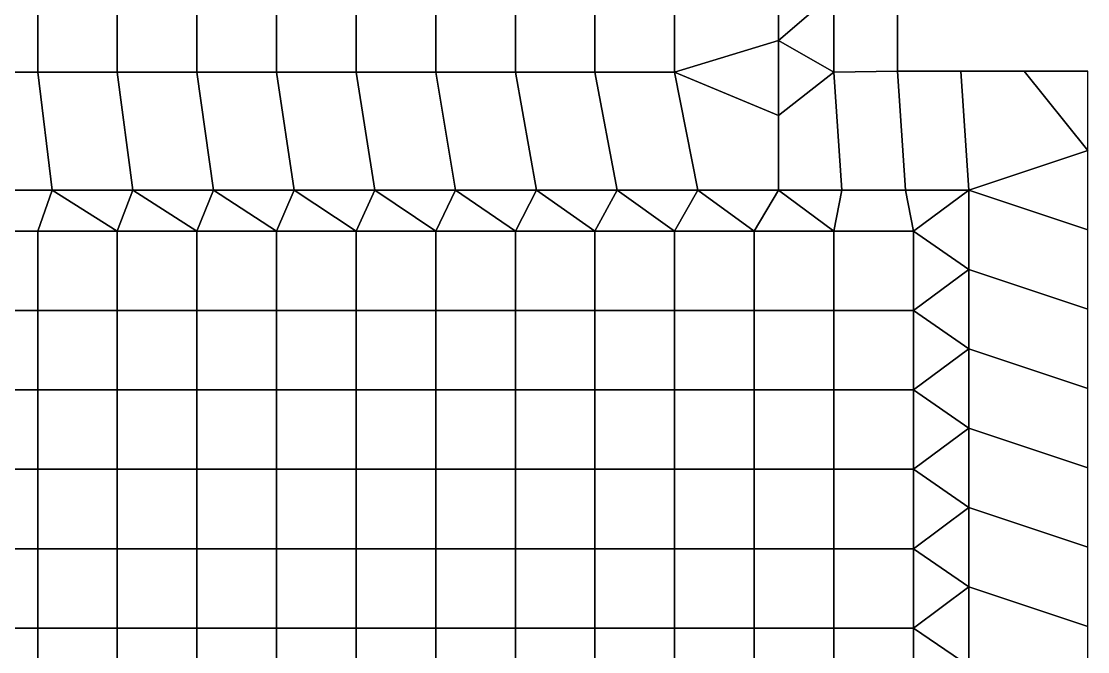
# Model space of a CAD drawing. Extents: x -13 to 39.3, y -26.5 to 20.6.
# Drawn here: x 19.57 to 26.3, y 12.39 to 16.36 of the extents above; entities that cross this region are included whole.
import ezdxf

# ---------------------------------------------------------------- set-up
doc = ezdxf.new("R2010")
doc.units = 0
doc.layers.add('BARS', color=1, linetype='CONTINUOUS')
doc.layers.add('FACES', color=5, linetype='CONTINUOUS')

msp = doc.modelspace()

# ---------------------------------------------------------------- linework, layer by layer
at = {"layer": 'BARS'}
for p, q in [((24.35, 16.7143), (24.35, 16.2429)), ((24.35, 16.7143, 3.3), (24.35, 16.2429, 3.3)), ((25.1, 16.5214), (25.1, 16.05)), ((25.1, 16.5214, 3.3), (25.1, 16.05, 3.3)), ((24.35, 16.2429), (24.35, 15.7714)), ((24.35, 16.2429, 3.3), (24.35, 15.7714, 3.3)), ((25.1, 16.05), (25.5, 16.05)), ((25.1, 16.05, 3.3), (25.5, 16.05, 3.3)), ((25.5, 16.05), (25.9, 16.05)), ((25.5, 16.05, 3.3), (25.9, 16.05, 3.3)), ((25.9, 16.05), (26.3, 16.05)), ((25.9, 16.05, 3.3), (26.3, 16.05, 3.3)), ((26.3, 15.55), (26.3, 16.05)), ((26.3, 15.55, 3.3), (26.3, 16.05, 3.3)), ((24.35, 15.7714), (24.35, 15.3)), ((24.35, 15.7714, 3.3), (24.35, 15.3, 3.3)), ((26.3, 15.05), (26.3, 15.55)), ((26.3, 15.05, 3.3), (26.3, 15.55, 3.3)), ((19.2591, 15.3), (19.7682, 15.3)), ((19.2591, 15.3, 3.3), (19.7682, 15.3, 3.3)), ((19.7682, 15.3), (20.2773, 15.3)), ((19.7682, 15.3, 3.3), (20.2773, 15.3, 3.3)), ((20.2773, 15.3), (20.7864, 15.3)), ((20.2773, 15.3, 3.3), (20.7864, 15.3, 3.3)), ((20.7864, 15.3), (21.2955, 15.3)), ((20.7864, 15.3, 3.3), (21.2955, 15.3, 3.3)), ((21.2955, 15.3), (21.8045, 15.3)), ((21.2955, 15.3, 3.3), (21.8045, 15.3, 3.3)), ((21.8045, 15.3), (22.3136, 15.3)), ((21.8045, 15.3, 3.3), (22.3136, 15.3, 3.3)), ((22.3136, 15.3), (22.8227, 15.3)), ((22.3136, 15.3, 3.3), (22.8227, 15.3, 3.3)), ((22.8227, 15.3), (23.3318, 15.3)), ((22.8227, 15.3, 3.3), (23.3318, 15.3, 3.3)), ((23.3318, 15.3), (23.8409, 15.3)), ((23.3318, 15.3, 3.3), (23.8409, 15.3, 3.3)), ((23.8409, 15.3), (24.35, 15.3)), ((23.8409, 15.3, 3.3), (24.35, 15.3, 3.3)), ((24.35, 15.3), (24.75, 15.3)), ((24.35, 15.3, 3.3), (24.75, 15.3, 3.3)), ((24.75, 15.3), (25.15, 15.3)), ((24.75, 15.3, 3.3), (25.15, 15.3, 3.3)), ((25.15, 15.3), (25.55, 15.3)), ((25.15, 15.3, 3.3), (25.55, 15.3, 3.3)), ((25.55, 15.3), (25.55, 14.8)), ((25.55, 15.3, 3.3), (25.55, 14.8, 3.3)), ((26.3, 14.55), (26.3, 15.05)), ((26.3, 14.55, 3.3), (26.3, 15.05, 3.3)), ((25.55, 14.8), (25.55, 14.3)), ((25.55, 14.8, 3.3), (25.55, 14.3, 3.3)), ((26.3, 14.05), (26.3, 14.55)), ((26.3, 14.05, 3.3), (26.3, 14.55, 3.3)), ((25.55, 14.3), (25.55, 13.8)), ((25.55, 14.3, 3.3), (25.55, 13.8, 3.3)), ((26.3, 13.55), (26.3, 14.05)), ((26.3, 13.55, 3.3), (26.3, 14.05, 3.3)), ((25.55, 13.8), (25.55, 13.3)), ((25.55, 13.8, 3.3), (25.55, 13.3, 3.3)), ((26.3, 13.05), (26.3, 13.55)), ((26.3, 13.05, 3.3), (26.3, 13.55, 3.3)), ((25.55, 13.3), (25.55, 12.8)), ((25.55, 13.3, 3.3), (25.55, 12.8, 3.3)), ((26.3, 12.55), (26.3, 13.05)), ((26.3, 12.55, 3.3), (26.3, 13.05, 3.3)), ((25.55, 12.8), (25.55, 12.3)), ((25.55, 12.8, 3.3), (25.55, 12.3, 3.3)), ((26.3, 12.05), (26.3, 12.55)), ((26.3, 12.05, 3.3), (26.3, 12.55, 3.3))]:
    msp.add_line(p, q, dxfattribs=at)
at = {"layer": 'FACES'}
for points in [[(24.35, 16.7143), (23.6944, 16.5443), (23.6944, 16.0436), (24.35, 16.2429)], [(24.35, 16.7143, 3.3), (23.6944, 16.5443, 3.3), (23.6944, 16.0436, 3.3), (24.35, 16.2429, 3.3)], [(24.35, 16.7143), (24.35, 16.2429), (24.6986, 16.5443)], [(24.35, 16.2429, 0.66), (24.35, 16.2429), (24.35, 16.7143), (24.35, 16.7143, 0.66)], [(24.35, 16.2429, 1.32), (24.35, 16.2429, 0.66), (24.35, 16.7143, 0.66), (24.35, 16.7143, 1.32)], [(24.35, 16.2429, 1.98), (24.35, 16.2429, 1.32), (24.35, 16.7143, 1.32), (24.35, 16.7143, 1.98)], [(24.35, 16.2429, 2.64), (24.35, 16.2429, 1.98), (24.35, 16.7143, 1.98), (24.35, 16.7143, 2.64)], [(24.35, 16.2429, 2.64), (24.35, 16.7143, 2.64), (24.35, 16.7143, 3.3), (24.35, 16.2429, 3.3)], [(24.35, 16.7143, 3.3), (24.35, 16.2429, 3.3), (24.6986, 16.5443, 3.3)], [(19.6775, 16.5443), (19.1754, 16.5443), (19.1754, 16.0436), (19.6775, 16.0436)], [(19.6775, 16.5443, 3.3), (19.1754, 16.5443, 3.3), (19.1754, 16.0436, 3.3), (19.6775, 16.0436, 3.3)], [(20.1796, 16.5443), (19.6775, 16.5443), (19.6775, 16.0436), (20.1796, 16.0436)], [(20.1796, 16.5443, 3.3), (19.6775, 16.5443, 3.3), (19.6775, 16.0436, 3.3), (20.1796, 16.0436, 3.3)], [(20.6817, 16.5443), (20.1796, 16.5443), (20.1796, 16.0436), (20.6817, 16.0436)], [(20.6817, 16.5443, 3.3), (20.1796, 16.5443, 3.3), (20.1796, 16.0436, 3.3), (20.6817, 16.0436, 3.3)], [(21.1838, 16.5443), (20.6817, 16.5443), (20.6817, 16.0436), (21.1838, 16.0436)], [(21.1838, 16.5443, 3.3), (20.6817, 16.5443, 3.3), (20.6817, 16.0436, 3.3), (21.1838, 16.0436, 3.3)], [(21.6859, 16.5443), (21.1838, 16.5443), (21.1838, 16.0436), (21.6859, 16.0436)], [(21.6859, 16.5443, 3.3), (21.1838, 16.5443, 3.3), (21.1838, 16.0436, 3.3), (21.6859, 16.0436, 3.3)], [(22.188, 16.5443), (21.6859, 16.5443), (21.6859, 16.0436), (22.188, 16.0436)], [(22.188, 16.5443, 3.3), (21.6859, 16.5443, 3.3), (21.6859, 16.0436, 3.3), (22.188, 16.0436, 3.3)], [(22.6902, 16.5443), (22.188, 16.5443), (22.188, 16.0436), (22.6902, 16.0436)], [(22.6902, 16.5443, 3.3), (22.188, 16.5443, 3.3), (22.188, 16.0436, 3.3), (22.6902, 16.0436, 3.3)], [(23.1923, 16.5443), (22.6902, 16.5443), (22.6902, 16.0436), (23.1923, 16.0436)], [(23.1923, 16.5443, 3.3), (22.6902, 16.5443, 3.3), (22.6902, 16.0436, 3.3), (23.1923, 16.0436, 3.3)], [(23.6944, 16.5443), (23.1923, 16.5443), (23.1923, 16.0436), (23.6944, 16.0436)], [(23.6944, 16.5443, 3.3), (23.1923, 16.5443, 3.3), (23.1923, 16.0436, 3.3), (23.6944, 16.0436, 3.3)], [(24.6986, 16.5443), (24.35, 16.2429), (24.6986, 16.0436)], [(24.6986, 16.5443, 3.3), (24.35, 16.2429, 3.3), (24.6986, 16.0436, 3.3)], [(24.6986, 16.5443), (24.6986, 16.0436), (25.1, 16.05), (25.1, 16.5214)], [(24.6986, 16.5443, 3.3), (24.6986, 16.0436, 3.3), (25.1, 16.05, 3.3), (25.1, 16.5214, 3.3)], [(24.35, 16.2429), (23.6944, 16.0436), (24.35, 15.7714)], [(24.35, 16.2429, 3.3), (23.6944, 16.0436, 3.3), (24.35, 15.7714, 3.3)], [(24.35, 16.2429), (24.35, 15.7714), (24.6986, 16.0436)], [(24.35, 15.7714, 0.66), (24.35, 15.7714), (24.35, 16.2429), (24.35, 16.2429, 0.66)], [(24.35, 15.7714, 0.66), (24.35, 16.2429, 0.66), (24.35, 16.2429, 1.32), (24.35, 15.7714, 1.32)], [(24.35, 15.7714, 1.32), (24.35, 16.2429, 1.32), (24.35, 16.2429, 1.98), (24.35, 15.7714, 1.98)], [(24.35, 15.7714, 1.98), (24.35, 16.2429, 1.98), (24.35, 16.2429, 2.64), (24.35, 15.7714, 2.64)], [(24.35, 15.7714, 2.64), (24.35, 16.2429, 2.64), (24.35, 16.2429, 3.3), (24.35, 15.7714, 3.3)], [(24.35, 16.2429, 3.3), (24.35, 15.7714, 3.3), (24.6986, 16.0436, 3.3)], [(19.6775, 16.0436), (19.1754, 16.0436), (19.2591, 15.3), (19.7682, 15.3)], [(19.6775, 16.0436, 3.3), (19.1754, 16.0436, 3.3), (19.2591, 15.3, 3.3), (19.7682, 15.3, 3.3)], [(20.1796, 16.0436), (19.6775, 16.0436), (19.7682, 15.3), (20.2773, 15.3)], [(20.1796, 16.0436, 3.3), (19.6775, 16.0436, 3.3), (19.7682, 15.3, 3.3), (20.2773, 15.3, 3.3)], [(20.6817, 16.0436), (20.1796, 16.0436), (20.2773, 15.3), (20.7864, 15.3)], [(20.6817, 16.0436, 3.3), (20.1796, 16.0436, 3.3), (20.2773, 15.3, 3.3), (20.7864, 15.3, 3.3)], [(21.1838, 16.0436), (20.6817, 16.0436), (20.7864, 15.3), (21.2955, 15.3)], [(21.1838, 16.0436, 3.3), (20.6817, 16.0436, 3.3), (20.7864, 15.3, 3.3), (21.2955, 15.3, 3.3)], [(21.6859, 16.0436), (21.1838, 16.0436), (21.2955, 15.3), (21.8045, 15.3)], [(21.6859, 16.0436, 3.3), (21.1838, 16.0436, 3.3), (21.2955, 15.3, 3.3), (21.8045, 15.3, 3.3)], [(22.188, 16.0436), (21.6859, 16.0436), (21.8045, 15.3), (22.3136, 15.3)], [(22.188, 16.0436, 3.3), (21.6859, 16.0436, 3.3), (21.8045, 15.3, 3.3), (22.3136, 15.3, 3.3)], [(22.6902, 16.0436), (22.188, 16.0436), (22.3136, 15.3), (22.8227, 15.3)], [(22.6902, 16.0436, 3.3), (22.188, 16.0436, 3.3), (22.3136, 15.3, 3.3), (22.8227, 15.3, 3.3)], [(23.1923, 16.0436), (22.6902, 16.0436), (22.8227, 15.3), (23.3318, 15.3)], [(23.1923, 16.0436, 3.3), (22.6902, 16.0436, 3.3), (22.8227, 15.3, 3.3), (23.3318, 15.3, 3.3)], [(23.6944, 16.0436), (23.1923, 16.0436), (23.3318, 15.3), (23.8409, 15.3)], [(23.6944, 16.0436, 3.3), (23.1923, 16.0436, 3.3), (23.3318, 15.3, 3.3), (23.8409, 15.3, 3.3)], [(24.35, 15.7714), (23.6944, 16.0436), (23.8409, 15.3), (24.35, 15.3)], [(24.35, 15.7714, 3.3), (23.6944, 16.0436, 3.3), (23.8409, 15.3, 3.3), (24.35, 15.3, 3.3)], [(24.6986, 16.0436), (24.35, 15.7714), (24.35, 15.3), (24.75, 15.3)], [(24.6986, 16.0436, 3.3), (24.35, 15.7714, 3.3), (24.35, 15.3, 3.3), (24.75, 15.3, 3.3)], [(24.6986, 16.0436), (24.75, 15.3), (25.15, 15.3), (25.1, 16.05)], [(24.6986, 16.0436, 3.3), (24.75, 15.3, 3.3), (25.15, 15.3, 3.3), (25.1, 16.05, 3.3)], [(25.1, 16.05), (25.15, 15.3), (25.55, 15.3), (25.5, 16.05)], [(25.1, 16.05, 3.3), (25.15, 15.3, 3.3), (25.55, 15.3, 3.3), (25.5, 16.05, 3.3)], [(25.5, 16.05), (25.55, 15.3), (26.3, 15.55), (25.9, 16.05)], [(25.5, 16.05, 3.3), (25.55, 15.3, 3.3), (26.3, 15.55, 3.3), (25.9, 16.05, 3.3)], [(25.9, 16.05), (26.3, 15.55), (26.3, 16.05)], [(25.9, 16.05, 3.3), (26.3, 15.55, 3.3), (26.3, 16.05, 3.3)], [(24.35, 15.3, 0.66), (24.35, 15.3), (24.35, 15.7714), (24.35, 15.7714, 0.66)], [(24.35, 15.3, 0.66), (24.35, 15.7714, 0.66), (24.35, 15.7714, 1.32), (24.35, 15.3, 1.32)], [(24.35, 15.3, 1.32), (24.35, 15.7714, 1.32), (24.35, 15.7714, 1.98), (24.35, 15.3, 1.98)], [(24.35, 15.3, 1.98), (24.35, 15.7714, 1.98), (24.35, 15.7714, 2.64), (24.35, 15.3, 2.64)], [(24.35, 15.3, 2.64), (24.35, 15.7714, 2.64), (24.35, 15.7714, 3.3), (24.35, 15.3, 3.3)], [(26.3, 15.55), (25.55, 15.3), (26.3, 15.05)], [(26.3, 15.55, 3.3), (25.55, 15.3, 3.3), (26.3, 15.05, 3.3)], [(19.7682, 15.3), (19.2591, 15.3), (19.1754, 15.0422), (19.6775, 15.0422)], [(19.7682, 15.3, 3.3), (19.2591, 15.3, 3.3), (19.1754, 15.0422, 3.3), (19.6775, 15.0422, 3.3)], [(19.2591, 15.3), (19.2591, 15.3, 0.66), (19.7682, 15.3, 0.66), (19.7682, 15.3)], [(19.7682, 15.3, 0.66), (19.2591, 15.3, 0.66), (19.2591, 15.3, 1.32), (19.7682, 15.3, 1.32)], [(19.7682, 15.3, 1.32), (19.2591, 15.3, 1.32), (19.2591, 15.3, 1.98), (19.7682, 15.3, 1.98)], [(19.7682, 15.3, 1.98), (19.2591, 15.3, 1.98), (19.2591, 15.3, 2.64), (19.7682, 15.3, 2.64)], [(19.7682, 15.3, 2.64), (19.2591, 15.3, 2.64), (19.2591, 15.3, 3.3), (19.7682, 15.3, 3.3)], [(19.7682, 15.3), (19.6775, 15.0422), (20.1796, 15.0422)], [(19.7682, 15.3, 3.3), (19.6775, 15.0422, 3.3), (20.1796, 15.0422, 3.3)], [(20.2773, 15.3), (19.7682, 15.3), (20.1796, 15.0422)], [(19.7682, 15.3), (19.7682, 15.3, 0.66), (20.2773, 15.3, 0.66), (20.2773, 15.3)], [(20.2773, 15.3, 0.66), (19.7682, 15.3, 0.66), (19.7682, 15.3, 1.32), (20.2773, 15.3, 1.32)], [(20.2773, 15.3, 1.32), (19.7682, 15.3, 1.32), (19.7682, 15.3, 1.98), (20.2773, 15.3, 1.98)], [(20.2773, 15.3, 1.98), (19.7682, 15.3, 1.98), (19.7682, 15.3, 2.64), (20.2773, 15.3, 2.64)], [(20.2773, 15.3, 2.64), (19.7682, 15.3, 2.64), (19.7682, 15.3, 3.3), (20.2773, 15.3, 3.3)], [(20.2773, 15.3, 3.3), (19.7682, 15.3, 3.3), (20.1796, 15.0422, 3.3)], [(20.2773, 15.3), (20.1796, 15.0422), (20.6817, 15.0422)], [(20.2773, 15.3, 3.3), (20.1796, 15.0422, 3.3), (20.6817, 15.0422, 3.3)], [(20.7864, 15.3), (20.2773, 15.3), (20.6817, 15.0422)], [(20.2773, 15.3), (20.2773, 15.3, 0.66), (20.7864, 15.3, 0.66), (20.7864, 15.3)], [(20.7864, 15.3, 0.66), (20.2773, 15.3, 0.66), (20.2773, 15.3, 1.32), (20.7864, 15.3, 1.32)], [(20.7864, 15.3, 1.32), (20.2773, 15.3, 1.32), (20.2773, 15.3, 1.98), (20.7864, 15.3, 1.98)], [(20.7864, 15.3, 1.98), (20.2773, 15.3, 1.98), (20.2773, 15.3, 2.64), (20.7864, 15.3, 2.64)], [(20.7864, 15.3, 2.64), (20.2773, 15.3, 2.64), (20.2773, 15.3, 3.3), (20.7864, 15.3, 3.3)], [(20.7864, 15.3, 3.3), (20.2773, 15.3, 3.3), (20.6817, 15.0422, 3.3)], [(20.7864, 15.3), (20.6817, 15.0422), (21.1838, 15.0422)], [(20.7864, 15.3, 3.3), (20.6817, 15.0422, 3.3), (21.1838, 15.0422, 3.3)], [(21.2955, 15.3), (20.7864, 15.3), (21.1838, 15.0422)], [(20.7864, 15.3), (20.7864, 15.3, 0.66), (21.2955, 15.3, 0.66), (21.2955, 15.3)], [(21.2955, 15.3, 0.66), (20.7864, 15.3, 0.66), (20.7864, 15.3, 1.32), (21.2955, 15.3, 1.32)], [(21.2955, 15.3, 1.32), (20.7864, 15.3, 1.32), (20.7864, 15.3, 1.98), (21.2955, 15.3, 1.98)], [(21.2955, 15.3, 1.98), (20.7864, 15.3, 1.98), (20.7864, 15.3, 2.64), (21.2955, 15.3, 2.64)], [(21.2955, 15.3, 2.64), (20.7864, 15.3, 2.64), (20.7864, 15.3, 3.3), (21.2955, 15.3, 3.3)], [(21.2955, 15.3, 3.3), (20.7864, 15.3, 3.3), (21.1838, 15.0422, 3.3)], [(21.2955, 15.3), (21.1838, 15.0422), (21.6859, 15.0422)], [(21.2955, 15.3, 3.3), (21.1838, 15.0422, 3.3), (21.6859, 15.0422, 3.3)], [(21.8045, 15.3), (21.2955, 15.3), (21.6859, 15.0422)], [(21.2955, 15.3), (21.2955, 15.3, 0.66), (21.8045, 15.3, 0.66), (21.8045, 15.3)], [(21.8045, 15.3, 0.66), (21.2955, 15.3, 0.66), (21.2955, 15.3, 1.32), (21.8045, 15.3, 1.32)], [(21.8045, 15.3, 1.32), (21.2955, 15.3, 1.32), (21.2955, 15.3, 1.98), (21.8045, 15.3, 1.98)], [(21.8045, 15.3, 1.98), (21.2955, 15.3, 1.98), (21.2955, 15.3, 2.64), (21.8045, 15.3, 2.64)], [(21.8045, 15.3, 2.64), (21.2955, 15.3, 2.64), (21.2955, 15.3, 3.3), (21.8045, 15.3, 3.3)], [(21.8045, 15.3, 3.3), (21.2955, 15.3, 3.3), (21.6859, 15.0422, 3.3)], [(21.8045, 15.3), (21.6859, 15.0422), (22.188, 15.0422)], [(21.8045, 15.3, 3.3), (21.6859, 15.0422, 3.3), (22.188, 15.0422, 3.3)], [(22.3136, 15.3), (21.8045, 15.3), (22.188, 15.0422)], [(21.8045, 15.3), (21.8045, 15.3, 0.66), (22.3136, 15.3, 0.66), (22.3136, 15.3)], [(22.3136, 15.3, 0.66), (21.8045, 15.3, 0.66), (21.8045, 15.3, 1.32), (22.3136, 15.3, 1.32)], [(22.3136, 15.3, 1.32), (21.8045, 15.3, 1.32), (21.8045, 15.3, 1.98), (22.3136, 15.3, 1.98)], [(22.3136, 15.3, 1.98), (21.8045, 15.3, 1.98), (21.8045, 15.3, 2.64), (22.3136, 15.3, 2.64)], [(22.3136, 15.3, 2.64), (21.8045, 15.3, 2.64), (21.8045, 15.3, 3.3), (22.3136, 15.3, 3.3)], [(22.3136, 15.3, 3.3), (21.8045, 15.3, 3.3), (22.188, 15.0422, 3.3)], [(22.3136, 15.3), (22.188, 15.0422), (22.6902, 15.0422)], [(22.3136, 15.3, 3.3), (22.188, 15.0422, 3.3), (22.6902, 15.0422, 3.3)], [(22.8227, 15.3), (22.3136, 15.3), (22.6902, 15.0422)], [(22.3136, 15.3), (22.3136, 15.3, 0.66), (22.8227, 15.3, 0.66), (22.8227, 15.3)], [(22.8227, 15.3, 0.66), (22.3136, 15.3, 0.66), (22.3136, 15.3, 1.32), (22.8227, 15.3, 1.32)], [(22.8227, 15.3, 1.32), (22.3136, 15.3, 1.32), (22.3136, 15.3, 1.98), (22.8227, 15.3, 1.98)], [(22.8227, 15.3, 1.98), (22.3136, 15.3, 1.98), (22.3136, 15.3, 2.64), (22.8227, 15.3, 2.64)], [(22.8227, 15.3, 2.64), (22.3136, 15.3, 2.64), (22.3136, 15.3, 3.3), (22.8227, 15.3, 3.3)], [(22.8227, 15.3, 3.3), (22.3136, 15.3, 3.3), (22.6902, 15.0422, 3.3)], [(22.8227, 15.3), (22.6902, 15.0422), (23.1923, 15.0422)], [(22.8227, 15.3, 3.3), (22.6902, 15.0422, 3.3), (23.1923, 15.0422, 3.3)], [(23.3318, 15.3), (22.8227, 15.3), (23.1923, 15.0422)], [(22.8227, 15.3), (22.8227, 15.3, 0.66), (23.3318, 15.3, 0.66), (23.3318, 15.3)], [(23.3318, 15.3, 0.66), (22.8227, 15.3, 0.66), (22.8227, 15.3, 1.32), (23.3318, 15.3, 1.32)], [(23.3318, 15.3, 1.32), (22.8227, 15.3, 1.32), (22.8227, 15.3, 1.98), (23.3318, 15.3, 1.98)], [(23.3318, 15.3, 1.98), (22.8227, 15.3, 1.98), (22.8227, 15.3, 2.64), (23.3318, 15.3, 2.64)], [(23.3318, 15.3, 2.64), (22.8227, 15.3, 2.64), (22.8227, 15.3, 3.3), (23.3318, 15.3, 3.3)], [(23.3318, 15.3, 3.3), (22.8227, 15.3, 3.3), (23.1923, 15.0422, 3.3)], [(23.3318, 15.3), (23.1923, 15.0422), (23.6944, 15.0422)], [(23.3318, 15.3, 3.3), (23.1923, 15.0422, 3.3), (23.6944, 15.0422, 3.3)], [(23.8409, 15.3), (23.3318, 15.3), (23.6944, 15.0422)], [(23.3318, 15.3), (23.3318, 15.3, 0.66), (23.8409, 15.3, 0.66), (23.8409, 15.3)], [(23.8409, 15.3, 0.66), (23.3318, 15.3, 0.66), (23.3318, 15.3, 1.32), (23.8409, 15.3, 1.32)], [(23.8409, 15.3, 1.32), (23.3318, 15.3, 1.32), (23.3318, 15.3, 1.98), (23.8409, 15.3, 1.98)], [(23.8409, 15.3, 1.98), (23.3318, 15.3, 1.98), (23.3318, 15.3, 2.64), (23.8409, 15.3, 2.64)], [(23.8409, 15.3, 2.64), (23.3318, 15.3, 2.64), (23.3318, 15.3, 3.3), (23.8409, 15.3, 3.3)], [(23.8409, 15.3, 3.3), (23.3318, 15.3, 3.3), (23.6944, 15.0422, 3.3)], [(23.8409, 15.3), (23.6944, 15.0422), (24.1965, 15.0422)], [(23.8409, 15.3, 3.3), (23.6944, 15.0422, 3.3), (24.1965, 15.0422, 3.3)], [(24.35, 15.3), (23.8409, 15.3), (24.1965, 15.0422)], [(23.8409, 15.3), (23.8409, 15.3, 0.66), (24.35, 15.3, 0.66), (24.35, 15.3)], [(24.35, 15.3, 0.66), (23.8409, 15.3, 0.66), (23.8409, 15.3, 1.32), (24.35, 15.3, 1.32)], [(24.35, 15.3, 1.32), (23.8409, 15.3, 1.32), (23.8409, 15.3, 1.98), (24.35, 15.3, 1.98)], [(24.35, 15.3, 1.98), (23.8409, 15.3, 1.98), (23.8409, 15.3, 2.64), (24.35, 15.3, 2.64)], [(24.35, 15.3, 2.64), (23.8409, 15.3, 2.64), (23.8409, 15.3, 3.3), (24.35, 15.3, 3.3)], [(24.35, 15.3, 3.3), (23.8409, 15.3, 3.3), (24.1965, 15.0422, 3.3)], [(24.35, 15.3), (24.1965, 15.0422), (24.6986, 15.0422)], [(24.35, 15.3, 3.3), (24.1965, 15.0422, 3.3), (24.6986, 15.0422, 3.3)], [(24.75, 15.3), (24.35, 15.3), (24.6986, 15.0422)], [(24.35, 15.3), (24.35, 15.3, 0.66), (24.75, 15.3, 0.66), (24.75, 15.3)], [(24.35, 15.3, 0.66), (24.35, 15.3, 1.32), (24.75, 15.3, 1.32), (24.75, 15.3, 0.66)], [(24.35, 15.3, 1.32), (24.35, 15.3, 1.98), (24.75, 15.3, 1.98), (24.75, 15.3, 1.32)], [(24.35, 15.3, 1.98), (24.35, 15.3, 2.64), (24.75, 15.3, 2.64), (24.75, 15.3, 1.98)], [(24.75, 15.3, 2.64), (24.35, 15.3, 2.64), (24.35, 15.3, 3.3), (24.75, 15.3, 3.3)], [(24.75, 15.3, 3.3), (24.35, 15.3, 3.3), (24.6986, 15.0422, 3.3)], [(25.15, 15.3), (24.75, 15.3), (24.6986, 15.0422), (25.2007, 15.0422)], [(25.15, 15.3, 3.3), (24.75, 15.3, 3.3), (24.6986, 15.0422, 3.3), (25.2007, 15.0422, 3.3)], [(24.75, 15.3), (24.75, 15.3, 0.66), (25.15, 15.3, 0.66), (25.15, 15.3)], [(24.75, 15.3, 0.66), (24.75, 15.3, 1.32), (25.15, 15.3, 1.32), (25.15, 15.3, 0.66)], [(24.75, 15.3, 1.32), (24.75, 15.3, 1.98), (25.15, 15.3, 1.98), (25.15, 15.3, 1.32)], [(24.75, 15.3, 1.98), (24.75, 15.3, 2.64), (25.15, 15.3, 2.64), (25.15, 15.3, 1.98)], [(25.15, 15.3, 2.64), (24.75, 15.3, 2.64), (24.75, 15.3, 3.3), (25.15, 15.3, 3.3)], [(25.15, 15.3), (25.2007, 15.0422), (25.55, 15.3)], [(25.15, 15.3), (25.15, 15.3, 0.66), (25.55, 15.3, 0.66), (25.55, 15.3)], [(25.55, 15.3, 0.66), (25.15, 15.3, 0.66), (25.15, 15.3, 1.32), (25.55, 15.3, 1.32)], [(25.55, 15.3, 1.32), (25.15, 15.3, 1.32), (25.15, 15.3, 1.98), (25.55, 15.3, 1.98)], [(25.55, 15.3, 1.98), (25.15, 15.3, 1.98), (25.15, 15.3, 2.64), (25.55, 15.3, 2.64)], [(25.55, 15.3, 2.64), (25.15, 15.3, 2.64), (25.15, 15.3, 3.3), (25.55, 15.3, 3.3)], [(25.15, 15.3, 3.3), (25.2007, 15.0422, 3.3), (25.55, 15.3, 3.3)], [(25.55, 15.3), (25.2007, 15.0422), (25.55, 14.8)], [(25.55, 15.3, 3.3), (25.2007, 15.0422, 3.3), (25.55, 14.8, 3.3)], [(25.55, 15.3), (25.55, 14.8), (26.3, 14.55), (26.3, 15.05)], [(25.55, 14.8, 0.66), (25.55, 14.8), (25.55, 15.3), (25.55, 15.3, 0.66)], [(25.55, 14.8, 0.66), (25.55, 15.3, 0.66), (25.55, 15.3, 1.32), (25.55, 14.8, 1.32)], [(25.55, 14.8, 1.32), (25.55, 15.3, 1.32), (25.55, 15.3, 1.98), (25.55, 14.8, 1.98)], [(25.55, 14.8, 1.98), (25.55, 15.3, 1.98), (25.55, 15.3, 2.64), (25.55, 14.8, 2.64)], [(25.55, 14.8, 2.64), (25.55, 15.3, 2.64), (25.55, 15.3, 3.3), (25.55, 14.8, 3.3)], [(25.55, 15.3, 3.3), (25.55, 14.8, 3.3), (26.3, 14.55, 3.3), (26.3, 15.05, 3.3)], [(19.6775, 15.0422), (19.1754, 15.0422), (19.1754, 14.5415), (19.6775, 14.5415)], [(19.6775, 15.0422, 3.3), (19.1754, 15.0422, 3.3), (19.1754, 14.5415, 3.3), (19.6775, 14.5415, 3.3)], [(20.1796, 15.0422), (19.6775, 15.0422), (19.6775, 14.5415), (20.1796, 14.5415)], [(20.1796, 15.0422, 3.3), (19.6775, 15.0422, 3.3), (19.6775, 14.5415, 3.3), (20.1796, 14.5415, 3.3)], [(20.6817, 15.0422), (20.1796, 15.0422), (20.1796, 14.5415), (20.6817, 14.5415)], [(20.6817, 15.0422, 3.3), (20.1796, 15.0422, 3.3), (20.1796, 14.5415, 3.3), (20.6817, 14.5415, 3.3)], [(21.1838, 15.0422), (20.6817, 15.0422), (20.6817, 14.5415), (21.1838, 14.5415)], [(21.1838, 15.0422, 3.3), (20.6817, 15.0422, 3.3), (20.6817, 14.5415, 3.3), (21.1838, 14.5415, 3.3)], [(21.6859, 15.0422), (21.1838, 15.0422), (21.1838, 14.5415), (21.6859, 14.5415)], [(21.6859, 15.0422, 3.3), (21.1838, 15.0422, 3.3), (21.1838, 14.5415, 3.3), (21.6859, 14.5415, 3.3)], [(22.188, 15.0422), (21.6859, 15.0422), (21.6859, 14.5415), (22.188, 14.5415)], [(22.188, 15.0422, 3.3), (21.6859, 15.0422, 3.3), (21.6859, 14.5415, 3.3), (22.188, 14.5415, 3.3)], [(22.6902, 15.0422), (22.188, 15.0422), (22.188, 14.5415), (22.6902, 14.5415)], [(22.6902, 15.0422, 3.3), (22.188, 15.0422, 3.3), (22.188, 14.5415, 3.3), (22.6902, 14.5415, 3.3)], [(23.1923, 15.0422), (22.6902, 15.0422), (22.6902, 14.5415), (23.1923, 14.5415)], [(23.1923, 15.0422, 3.3), (22.6902, 15.0422, 3.3), (22.6902, 14.5415, 3.3), (23.1923, 14.5415, 3.3)], [(23.6944, 15.0422), (23.1923, 15.0422), (23.1923, 14.5415), (23.6944, 14.5415)], [(23.6944, 15.0422, 3.3), (23.1923, 15.0422, 3.3), (23.1923, 14.5415, 3.3), (23.6944, 14.5415, 3.3)], [(24.1965, 15.0422), (23.6944, 15.0422), (23.6944, 14.5415), (24.1965, 14.5415)], [(24.1965, 15.0422, 3.3), (23.6944, 15.0422, 3.3), (23.6944, 14.5415, 3.3), (24.1965, 14.5415, 3.3)], [(24.6986, 15.0422), (24.1965, 15.0422), (24.1965, 14.5415), (24.6986, 14.5415)], [(24.6986, 15.0422, 3.3), (24.1965, 15.0422, 3.3), (24.1965, 14.5415, 3.3), (24.6986, 14.5415, 3.3)], [(25.2007, 15.0422), (24.6986, 15.0422), (24.6986, 14.5415), (25.2007, 14.5415)], [(25.2007, 15.0422, 3.3), (24.6986, 15.0422, 3.3), (24.6986, 14.5415, 3.3), (25.2007, 14.5415, 3.3)], [(25.2007, 15.0422), (25.2007, 14.5415), (25.55, 14.8)], [(25.2007, 15.0422, 3.3), (25.2007, 14.5415, 3.3), (25.55, 14.8, 3.3)], [(25.55, 14.8), (25.2007, 14.5415), (25.55, 14.3)], [(25.55, 14.8, 3.3), (25.2007, 14.5415, 3.3), (25.55, 14.3, 3.3)], [(25.55, 14.8), (25.55, 14.3), (26.3, 14.05), (26.3, 14.55)], [(25.55, 14.3, 0.66), (25.55, 14.3), (25.55, 14.8), (25.55, 14.8, 0.66)], [(25.55, 14.3, 1.32), (25.55, 14.3, 0.66), (25.55, 14.8, 0.66), (25.55, 14.8, 1.32)], [(25.55, 14.3, 1.98), (25.55, 14.3, 1.32), (25.55, 14.8, 1.32), (25.55, 14.8, 1.98)], [(25.55, 14.3, 2.64), (25.55, 14.3, 1.98), (25.55, 14.8, 1.98), (25.55, 14.8, 2.64)], [(25.55, 14.3, 2.64), (25.55, 14.8, 2.64), (25.55, 14.8, 3.3), (25.55, 14.3, 3.3)], [(25.55, 14.8, 3.3), (25.55, 14.3, 3.3), (26.3, 14.05, 3.3), (26.3, 14.55, 3.3)], [(19.6775, 14.5415), (19.1754, 14.5415), (19.1754, 14.0408), (19.6775, 14.0408)], [(19.6775, 14.5415, 3.3), (19.1754, 14.5415, 3.3), (19.1754, 14.0408, 3.3), (19.6775, 14.0408, 3.3)], [(20.1796, 14.5415), (19.6775, 14.5415), (19.6775, 14.0408), (20.1796, 14.0408)], [(20.1796, 14.5415, 3.3), (19.6775, 14.5415, 3.3), (19.6775, 14.0408, 3.3), (20.1796, 14.0408, 3.3)], [(20.6817, 14.5415), (20.1796, 14.5415), (20.1796, 14.0408), (20.6817, 14.0408)], [(20.6817, 14.5415, 3.3), (20.1796, 14.5415, 3.3), (20.1796, 14.0408, 3.3), (20.6817, 14.0408, 3.3)], [(21.1838, 14.5415), (20.6817, 14.5415), (20.6817, 14.0408), (21.1838, 14.0408)], [(21.1838, 14.5415, 3.3), (20.6817, 14.5415, 3.3), (20.6817, 14.0408, 3.3), (21.1838, 14.0408, 3.3)], [(21.6859, 14.5415), (21.1838, 14.5415), (21.1838, 14.0408), (21.6859, 14.0408)], [(21.6859, 14.5415, 3.3), (21.1838, 14.5415, 3.3), (21.1838, 14.0408, 3.3), (21.6859, 14.0408, 3.3)], [(22.188, 14.5415), (21.6859, 14.5415), (21.6859, 14.0408), (22.188, 14.0408)], [(22.188, 14.5415, 3.3), (21.6859, 14.5415, 3.3), (21.6859, 14.0408, 3.3), (22.188, 14.0408, 3.3)], [(22.6902, 14.5415), (22.188, 14.5415), (22.188, 14.0408), (22.6902, 14.0408)], [(22.6902, 14.5415, 3.3), (22.188, 14.5415, 3.3), (22.188, 14.0408, 3.3), (22.6902, 14.0408, 3.3)], [(23.1923, 14.5415), (22.6902, 14.5415), (22.6902, 14.0408), (23.1923, 14.0408)], [(23.1923, 14.5415, 3.3), (22.6902, 14.5415, 3.3), (22.6902, 14.0408, 3.3), (23.1923, 14.0408, 3.3)], [(23.6944, 14.5415), (23.1923, 14.5415), (23.1923, 14.0408), (23.6944, 14.0408)], [(23.6944, 14.5415, 3.3), (23.1923, 14.5415, 3.3), (23.1923, 14.0408, 3.3), (23.6944, 14.0408, 3.3)], [(24.1965, 14.5415), (23.6944, 14.5415), (23.6944, 14.0408), (24.1965, 14.0408)], [(24.1965, 14.5415, 3.3), (23.6944, 14.5415, 3.3), (23.6944, 14.0408, 3.3), (24.1965, 14.0408, 3.3)], [(24.6986, 14.5415), (24.1965, 14.5415), (24.1965, 14.0408), (24.6986, 14.0408)], [(24.6986, 14.5415, 3.3), (24.1965, 14.5415, 3.3), (24.1965, 14.0408, 3.3), (24.6986, 14.0408, 3.3)], [(25.2007, 14.5415), (24.6986, 14.5415), (24.6986, 14.0408), (25.2007, 14.0408)], [(25.2007, 14.5415, 3.3), (24.6986, 14.5415, 3.3), (24.6986, 14.0408, 3.3), (25.2007, 14.0408, 3.3)], [(25.2007, 14.5415), (25.2007, 14.0408), (25.55, 14.3)], [(25.2007, 14.5415, 3.3), (25.2007, 14.0408, 3.3), (25.55, 14.3, 3.3)], [(25.55, 14.3), (25.2007, 14.0408), (25.55, 13.8)], [(25.55, 14.3, 3.3), (25.2007, 14.0408, 3.3), (25.55, 13.8, 3.3)], [(25.55, 14.3), (25.55, 13.8), (26.3, 13.55), (26.3, 14.05)], [(25.55, 13.8, 0.66), (25.55, 13.8), (25.55, 14.3), (25.55, 14.3, 0.66)], [(25.55, 13.8, 1.32), (25.55, 13.8, 0.66), (25.55, 14.3, 0.66), (25.55, 14.3, 1.32)], [(25.55, 13.8, 1.98), (25.55, 13.8, 1.32), (25.55, 14.3, 1.32), (25.55, 14.3, 1.98)], [(25.55, 13.8, 2.64), (25.55, 13.8, 1.98), (25.55, 14.3, 1.98), (25.55, 14.3, 2.64)], [(25.55, 13.8, 2.64), (25.55, 14.3, 2.64), (25.55, 14.3, 3.3), (25.55, 13.8, 3.3)], [(25.55, 14.3, 3.3), (25.55, 13.8, 3.3), (26.3, 13.55, 3.3), (26.3, 14.05, 3.3)], [(19.6775, 14.0408), (19.1754, 14.0408), (19.1754, 13.5401), (19.6775, 13.5401)], [(19.6775, 14.0408, 3.3), (19.1754, 14.0408, 3.3), (19.1754, 13.5401, 3.3), (19.6775, 13.5401, 3.3)], [(20.1796, 14.0408), (19.6775, 14.0408), (19.6775, 13.5401), (20.1796, 13.5401)], [(20.1796, 14.0408, 3.3), (19.6775, 14.0408, 3.3), (19.6775, 13.5401, 3.3), (20.1796, 13.5401, 3.3)], [(20.6817, 14.0408), (20.1796, 14.0408), (20.1796, 13.5401), (20.6817, 13.5401)], [(20.6817, 14.0408, 3.3), (20.1796, 14.0408, 3.3), (20.1796, 13.5401, 3.3), (20.6817, 13.5401, 3.3)], [(21.1838, 14.0408), (20.6817, 14.0408), (20.6817, 13.5401), (21.1838, 13.5401)], [(21.1838, 14.0408, 3.3), (20.6817, 14.0408, 3.3), (20.6817, 13.5401, 3.3), (21.1838, 13.5401, 3.3)], [(21.6859, 14.0408), (21.1838, 14.0408), (21.1838, 13.5401), (21.6859, 13.5401)], [(21.6859, 14.0408, 3.3), (21.1838, 14.0408, 3.3), (21.1838, 13.5401, 3.3), (21.6859, 13.5401, 3.3)], [(22.188, 14.0408), (21.6859, 14.0408), (21.6859, 13.5401), (22.188, 13.5401)], [(22.188, 14.0408, 3.3), (21.6859, 14.0408, 3.3), (21.6859, 13.5401, 3.3), (22.188, 13.5401, 3.3)], [(22.6902, 14.0408), (22.188, 14.0408), (22.188, 13.5401), (22.6902, 13.5401)], [(22.6902, 14.0408, 3.3), (22.188, 14.0408, 3.3), (22.188, 13.5401, 3.3), (22.6902, 13.5401, 3.3)], [(23.1923, 14.0408), (22.6902, 14.0408), (22.6902, 13.5401), (23.1923, 13.5401)], [(23.1923, 14.0408, 3.3), (22.6902, 14.0408, 3.3), (22.6902, 13.5401, 3.3), (23.1923, 13.5401, 3.3)], [(23.6944, 14.0408), (23.1923, 14.0408), (23.1923, 13.5401), (23.6944, 13.5401)], [(23.6944, 14.0408, 3.3), (23.1923, 14.0408, 3.3), (23.1923, 13.5401, 3.3), (23.6944, 13.5401, 3.3)], [(24.1965, 14.0408), (23.6944, 14.0408), (23.6944, 13.5401), (24.1965, 13.5401)], [(24.1965, 14.0408, 3.3), (23.6944, 14.0408, 3.3), (23.6944, 13.5401, 3.3), (24.1965, 13.5401, 3.3)], [(24.6986, 14.0408), (24.1965, 14.0408), (24.1965, 13.5401), (24.6986, 13.5401)], [(24.6986, 14.0408, 3.3), (24.1965, 14.0408, 3.3), (24.1965, 13.5401, 3.3), (24.6986, 13.5401, 3.3)], [(25.2007, 14.0408), (24.6986, 14.0408), (24.6986, 13.5401), (25.2007, 13.5401)], [(25.2007, 14.0408, 3.3), (24.6986, 14.0408, 3.3), (24.6986, 13.5401, 3.3), (25.2007, 13.5401, 3.3)], [(25.2007, 14.0408), (25.2007, 13.5401), (25.55, 13.8)], [(25.2007, 14.0408, 3.3), (25.2007, 13.5401, 3.3), (25.55, 13.8, 3.3)], [(25.55, 13.8), (25.2007, 13.5401), (25.55, 13.3)], [(25.55, 13.8, 3.3), (25.2007, 13.5401, 3.3), (25.55, 13.3, 3.3)], [(25.55, 13.8), (25.55, 13.3), (26.3, 13.05), (26.3, 13.55)], [(25.55, 13.3, 0.66), (25.55, 13.3), (25.55, 13.8), (25.55, 13.8, 0.66)], [(25.55, 13.3, 1.32), (25.55, 13.3, 0.66), (25.55, 13.8, 0.66), (25.55, 13.8, 1.32)], [(25.55, 13.3, 1.98), (25.55, 13.3, 1.32), (25.55, 13.8, 1.32), (25.55, 13.8, 1.98)], [(25.55, 13.3, 2.64), (25.55, 13.3, 1.98), (25.55, 13.8, 1.98), (25.55, 13.8, 2.64)], [(25.55, 13.3, 2.64), (25.55, 13.8, 2.64), (25.55, 13.8, 3.3), (25.55, 13.3, 3.3)], [(25.55, 13.8, 3.3), (25.55, 13.3, 3.3), (26.3, 13.05, 3.3), (26.3, 13.55, 3.3)], [(19.6775, 13.5401), (19.1754, 13.5401), (19.1754, 13.0394), (19.6775, 13.0394)], [(19.6775, 13.5401, 3.3), (19.1754, 13.5401, 3.3), (19.1754, 13.0394, 3.3), (19.6775, 13.0394, 3.3)], [(20.1796, 13.5401), (19.6775, 13.5401), (19.6775, 13.0394), (20.1796, 13.0394)], [(20.1796, 13.5401, 3.3), (19.6775, 13.5401, 3.3), (19.6775, 13.0394, 3.3), (20.1796, 13.0394, 3.3)], [(20.6817, 13.5401), (20.1796, 13.5401), (20.1796, 13.0394), (20.6817, 13.0394)], [(20.6817, 13.5401, 3.3), (20.1796, 13.5401, 3.3), (20.1796, 13.0394, 3.3), (20.6817, 13.0394, 3.3)], [(21.1838, 13.5401), (20.6817, 13.5401), (20.6817, 13.0394), (21.1838, 13.0394)], [(21.1838, 13.5401, 3.3), (20.6817, 13.5401, 3.3), (20.6817, 13.0394, 3.3), (21.1838, 13.0394, 3.3)], [(21.6859, 13.5401), (21.1838, 13.5401), (21.1838, 13.0394), (21.6859, 13.0394)], [(21.6859, 13.5401, 3.3), (21.1838, 13.5401, 3.3), (21.1838, 13.0394, 3.3), (21.6859, 13.0394, 3.3)], [(22.188, 13.5401), (21.6859, 13.5401), (21.6859, 13.0394), (22.188, 13.0394)], [(22.188, 13.5401, 3.3), (21.6859, 13.5401, 3.3), (21.6859, 13.0394, 3.3), (22.188, 13.0394, 3.3)], [(22.6902, 13.5401), (22.188, 13.5401), (22.188, 13.0394), (22.6902, 13.0394)], [(22.6902, 13.5401, 3.3), (22.188, 13.5401, 3.3), (22.188, 13.0394, 3.3), (22.6902, 13.0394, 3.3)], [(23.1923, 13.5401), (22.6902, 13.5401), (22.6902, 13.0394), (23.1923, 13.0394)], [(23.1923, 13.5401, 3.3), (22.6902, 13.5401, 3.3), (22.6902, 13.0394, 3.3), (23.1923, 13.0394, 3.3)], [(23.6944, 13.5401), (23.1923, 13.5401), (23.1923, 13.0394), (23.6944, 13.0394)], [(23.6944, 13.5401, 3.3), (23.1923, 13.5401, 3.3), (23.1923, 13.0394, 3.3), (23.6944, 13.0394, 3.3)], [(24.1965, 13.5401), (23.6944, 13.5401), (23.6944, 13.0394), (24.1965, 13.0394)], [(24.1965, 13.5401, 3.3), (23.6944, 13.5401, 3.3), (23.6944, 13.0394, 3.3), (24.1965, 13.0394, 3.3)], [(24.6986, 13.5401), (24.1965, 13.5401), (24.1965, 13.0394), (24.6986, 13.0394)], [(24.6986, 13.5401, 3.3), (24.1965, 13.5401, 3.3), (24.1965, 13.0394, 3.3), (24.6986, 13.0394, 3.3)], [(25.2007, 13.5401), (24.6986, 13.5401), (24.6986, 13.0394), (25.2007, 13.0394)], [(25.2007, 13.5401, 3.3), (24.6986, 13.5401, 3.3), (24.6986, 13.0394, 3.3), (25.2007, 13.0394, 3.3)], [(25.2007, 13.5401), (25.2007, 13.0394), (25.55, 13.3)], [(25.2007, 13.5401, 3.3), (25.2007, 13.0394, 3.3), (25.55, 13.3, 3.3)], [(25.55, 13.3), (25.2007, 13.0394), (25.55, 12.8)], [(25.55, 13.3, 3.3), (25.2007, 13.0394, 3.3), (25.55, 12.8, 3.3)], [(26.3, 13.05), (25.55, 13.3), (25.55, 12.8), (26.3, 12.55)], [(25.55, 12.8, 0.66), (25.55, 12.8), (25.55, 13.3), (25.55, 13.3, 0.66)], [(25.55, 12.8, 1.32), (25.55, 12.8, 0.66), (25.55, 13.3, 0.66), (25.55, 13.3, 1.32)], [(25.55, 12.8, 1.98), (25.55, 12.8, 1.32), (25.55, 13.3, 1.32), (25.55, 13.3, 1.98)], [(25.55, 12.8, 2.64), (25.55, 12.8, 1.98), (25.55, 13.3, 1.98), (25.55, 13.3, 2.64)], [(25.55, 12.8, 2.64), (25.55, 13.3, 2.64), (25.55, 13.3, 3.3), (25.55, 12.8, 3.3)], [(26.3, 13.05, 3.3), (25.55, 13.3, 3.3), (25.55, 12.8, 3.3), (26.3, 12.55, 3.3)], [(19.6775, 13.0394), (19.1754, 13.0394), (19.1754, 12.5387), (19.6775, 12.5387)], [(19.6775, 13.0394, 3.3), (19.1754, 13.0394, 3.3), (19.1754, 12.5387, 3.3), (19.6775, 12.5387, 3.3)], [(20.1796, 13.0394), (19.6775, 13.0394), (19.6775, 12.5387), (20.1796, 12.5387)], [(20.1796, 13.0394, 3.3), (19.6775, 13.0394, 3.3), (19.6775, 12.5387, 3.3), (20.1796, 12.5387, 3.3)], [(20.6817, 13.0394), (20.1796, 13.0394), (20.1796, 12.5387), (20.6817, 12.5387)], [(20.6817, 13.0394, 3.3), (20.1796, 13.0394, 3.3), (20.1796, 12.5387, 3.3), (20.6817, 12.5387, 3.3)], [(21.1838, 13.0394), (20.6817, 13.0394), (20.6817, 12.5387), (21.1838, 12.5387)], [(21.1838, 13.0394, 3.3), (20.6817, 13.0394, 3.3), (20.6817, 12.5387, 3.3), (21.1838, 12.5387, 3.3)], [(21.6859, 13.0394), (21.1838, 13.0394), (21.1838, 12.5387), (21.6859, 12.5387)], [(21.6859, 13.0394, 3.3), (21.1838, 13.0394, 3.3), (21.1838, 12.5387, 3.3), (21.6859, 12.5387, 3.3)], [(22.188, 13.0394), (21.6859, 13.0394), (21.6859, 12.5387), (22.188, 12.5387)], [(22.188, 13.0394, 3.3), (21.6859, 13.0394, 3.3), (21.6859, 12.5387, 3.3), (22.188, 12.5387, 3.3)], [(22.6902, 13.0394), (22.188, 13.0394), (22.188, 12.5387), (22.6902, 12.5387)], [(22.6902, 13.0394, 3.3), (22.188, 13.0394, 3.3), (22.188, 12.5387, 3.3), (22.6902, 12.5387, 3.3)], [(23.1923, 13.0394), (22.6902, 13.0394), (22.6902, 12.5387), (23.1923, 12.5387)], [(23.1923, 13.0394, 3.3), (22.6902, 13.0394, 3.3), (22.6902, 12.5387, 3.3), (23.1923, 12.5387, 3.3)], [(23.6944, 13.0394), (23.1923, 13.0394), (23.1923, 12.5387), (23.6944, 12.5387)], [(23.6944, 13.0394, 3.3), (23.1923, 13.0394, 3.3), (23.1923, 12.5387, 3.3), (23.6944, 12.5387, 3.3)], [(24.1965, 13.0394), (23.6944, 13.0394), (23.6944, 12.5387), (24.1965, 12.5387)], [(24.1965, 13.0394, 3.3), (23.6944, 13.0394, 3.3), (23.6944, 12.5387, 3.3), (24.1965, 12.5387, 3.3)], [(24.6986, 13.0394), (24.1965, 13.0394), (24.1965, 12.5387), (24.6986, 12.5387)], [(24.6986, 13.0394, 3.3), (24.1965, 13.0394, 3.3), (24.1965, 12.5387, 3.3), (24.6986, 12.5387, 3.3)], [(25.2007, 13.0394), (24.6986, 13.0394), (24.6986, 12.5387), (25.2007, 12.5387)], [(25.2007, 13.0394, 3.3), (24.6986, 13.0394, 3.3), (24.6986, 12.5387, 3.3), (25.2007, 12.5387, 3.3)], [(25.2007, 13.0394), (25.2007, 12.5387), (25.55, 12.8)], [(25.2007, 13.0394, 3.3), (25.2007, 12.5387, 3.3), (25.55, 12.8, 3.3)], [(25.55, 12.8), (25.2007, 12.5387), (25.55, 12.3)], [(25.55, 12.8, 3.3), (25.2007, 12.5387, 3.3), (25.55, 12.3, 3.3)], [(26.3, 12.55), (25.55, 12.8), (25.55, 12.3), (26.3, 12.05)], [(25.55, 12.3, 0.66), (25.55, 12.3), (25.55, 12.8), (25.55, 12.8, 0.66)], [(25.55, 12.3, 1.32), (25.55, 12.3, 0.66), (25.55, 12.8, 0.66), (25.55, 12.8, 1.32)], [(25.55, 12.3, 1.98), (25.55, 12.3, 1.32), (25.55, 12.8, 1.32), (25.55, 12.8, 1.98)], [(25.55, 12.3, 2.64), (25.55, 12.3, 1.98), (25.55, 12.8, 1.98), (25.55, 12.8, 2.64)], [(25.55, 12.3, 2.64), (25.55, 12.8, 2.64), (25.55, 12.8, 3.3), (25.55, 12.3, 3.3)], [(26.3, 12.55, 3.3), (25.55, 12.8, 3.3), (25.55, 12.3, 3.3), (26.3, 12.05, 3.3)], [(19.6775, 12.5387), (19.1754, 12.5387), (19.1754, 12.038), (19.6775, 12.038)], [(19.6775, 12.5387, 3.3), (19.1754, 12.5387, 3.3), (19.1754, 12.038, 3.3), (19.6775, 12.038, 3.3)], [(20.1796, 12.5387), (19.6775, 12.5387), (19.6775, 12.038), (20.1796, 12.038)], [(20.1796, 12.5387, 3.3), (19.6775, 12.5387, 3.3), (19.6775, 12.038, 3.3), (20.1796, 12.038, 3.3)], [(20.6817, 12.5387), (20.1796, 12.5387), (20.1796, 12.038), (20.6817, 12.038)], [(20.6817, 12.5387, 3.3), (20.1796, 12.5387, 3.3), (20.1796, 12.038, 3.3), (20.6817, 12.038, 3.3)], [(21.1838, 12.5387), (20.6817, 12.5387), (20.6817, 12.038), (21.1838, 12.038)], [(21.1838, 12.5387, 3.3), (20.6817, 12.5387, 3.3), (20.6817, 12.038, 3.3), (21.1838, 12.038, 3.3)], [(21.6859, 12.5387), (21.1838, 12.5387), (21.1838, 12.038), (21.6859, 12.038)], [(21.6859, 12.5387, 3.3), (21.1838, 12.5387, 3.3), (21.1838, 12.038, 3.3), (21.6859, 12.038, 3.3)], [(22.188, 12.5387), (21.6859, 12.5387), (21.6859, 12.038), (22.188, 12.038)], [(22.188, 12.5387, 3.3), (21.6859, 12.5387, 3.3), (21.6859, 12.038, 3.3), (22.188, 12.038, 3.3)], [(22.6902, 12.5387), (22.188, 12.5387), (22.188, 12.038), (22.6902, 12.038)], [(22.6902, 12.5387, 3.3), (22.188, 12.5387, 3.3), (22.188, 12.038, 3.3), (22.6902, 12.038, 3.3)], [(23.1923, 12.5387), (22.6902, 12.5387), (22.6902, 12.038), (23.1923, 12.038)], [(23.1923, 12.5387, 3.3), (22.6902, 12.5387, 3.3), (22.6902, 12.038, 3.3), (23.1923, 12.038, 3.3)], [(23.6944, 12.5387), (23.1923, 12.5387), (23.1923, 12.038), (23.6944, 12.038)], [(23.6944, 12.5387, 3.3), (23.1923, 12.5387, 3.3), (23.1923, 12.038, 3.3), (23.6944, 12.038, 3.3)], [(24.1965, 12.5387), (23.6944, 12.5387), (23.6944, 12.038), (24.1965, 12.038)], [(24.1965, 12.5387, 3.3), (23.6944, 12.5387, 3.3), (23.6944, 12.038, 3.3), (24.1965, 12.038, 3.3)], [(24.6986, 12.5387), (24.1965, 12.5387), (24.1965, 12.038), (24.6986, 12.038)], [(24.6986, 12.5387, 3.3), (24.1965, 12.5387, 3.3), (24.1965, 12.038, 3.3), (24.6986, 12.038, 3.3)], [(25.2007, 12.5387), (24.6986, 12.5387), (24.6986, 12.038), (25.2007, 12.038)], [(25.2007, 12.5387, 3.3), (24.6986, 12.5387, 3.3), (24.6986, 12.038, 3.3), (25.2007, 12.038, 3.3)], [(25.2007, 12.5387), (25.2007, 12.038), (25.55, 12.3)], [(25.2007, 12.5387, 3.3), (25.2007, 12.038, 3.3), (25.55, 12.3, 3.3)]]:
    msp.add_3dface(points, dxfattribs=at)

doc.saveas('drawing.dxf')
